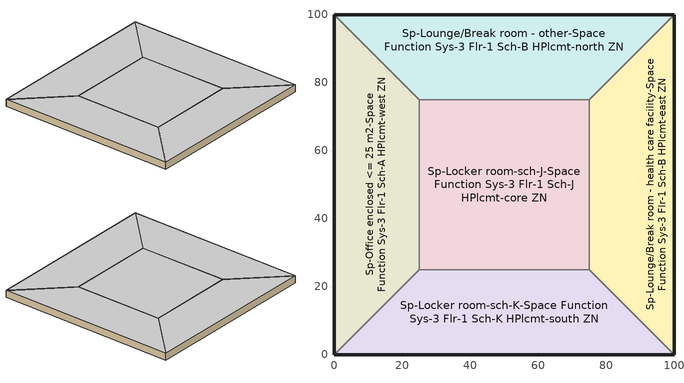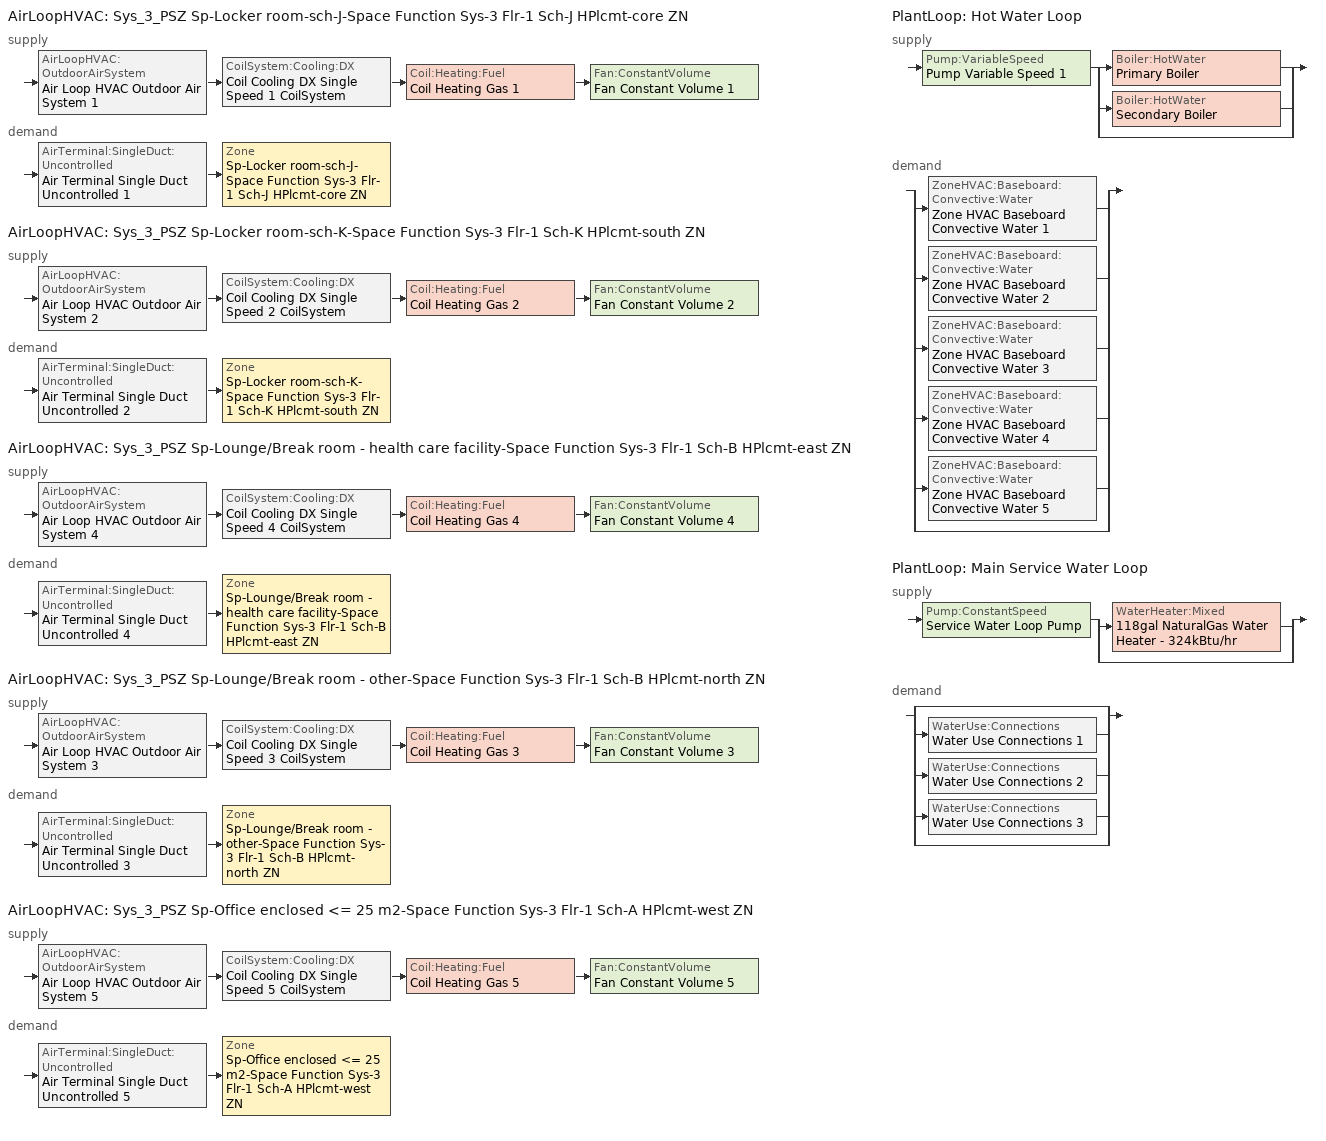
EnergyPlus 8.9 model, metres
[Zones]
Sp-Locker room-sch-J-Space Function Sys-3 Flr-1 Sch-J HPlcmt-core ZN
 floor ground (BTAP-Grnd-Floor-Mass:U-0.757): 25,25 25,75 75,75 75,25 z0
 wall to Sp-Office enclosed <= 25 m2-Space Function Sys-3 Flr-1 Sch-A HPlcmt-west ZN (BTAP-Int-Wall): 25,75 25,25 z0:3.8
 wall to Sp-Lounge/Break room - other-Space Function Sys-3 Flr-1 Sch-B HPlcmt-north ZN (BTAP-Int-Wall): 75,75 25,75 z0:3.8
 wall to Sp-Lounge/Break room - health care facility-Space Function Sys-3 Flr-1 Sch-B HPlcmt-east ZN (BTAP-Int-Wall): 75,25 75,75 z0:3.8
 wall to Sp-Locker room-sch-K-Space Function Sys-3 Flr-1 Sch-K HPlcmt-south ZN (BTAP-Int-Wall): 25,25 75,25 z0:3.8
 ceiling ground (BTAP-Grnd-Roof-Mass:U-0.284): 75,25 75,75 25,75 25,25 z3.8
Sp-Locker room-sch-K-Space Function Sys-3 Flr-1 Sch-K HPlcmt-south ZN
 floor ground (BTAP-Grnd-Floor-Mass:U-0.757): 100,0 0,0 25,25 75,25 z0
 wall ground (BTAP-Grnd-Wall-Mass:U-0.284): 0,0 100,0 z0:3.8
 wall to Sp-Office enclosed <= 25 m2-Space Function Sys-3 Flr-1 Sch-A HPlcmt-west ZN (BTAP-Int-Wall): 25,25 0,0 z0:3.8
 wall to Sp-Lounge/Break room - health care facility-Space Function Sys-3 Flr-1 Sch-B HPlcmt-east ZN (BTAP-Int-Wall): 100,0 75,25 z0:3.8
 ceiling ground (BTAP-Grnd-Roof-Mass:U-0.284): 75,25 25,25 0,0 100,0 z3.8
Sp-Lounge/Break room - health care facility-Space Function Sys-3 Flr-1 Sch-B HPlcmt-east ZN
 floor ground (BTAP-Grnd-Floor-Mass:U-0.757): 100,100 100,0 75,25 75,75 z0
 wall ground (BTAP-Grnd-Wall-Mass:U-0.284): 100,0 100,100 z0:3.8
 wall to Sp-Lounge/Break room - other-Space Function Sys-3 Flr-1 Sch-B HPlcmt-north ZN (BTAP-Int-Wall): 100,100 75,75 z0:3.8
 ceiling ground (BTAP-Grnd-Roof-Mass:U-0.284): 75,75 75,25 100,0 100,100 z3.8
Sp-Lounge/Break room - other-Space Function Sys-3 Flr-1 Sch-B HPlcmt-north ZN
 floor ground (BTAP-Grnd-Floor-Mass:U-0.757): 0,100 100,100 75,75 25,75 z0
 wall to Sp-Office enclosed <= 25 m2-Space Function Sys-3 Flr-1 Sch-A HPlcmt-west ZN (BTAP-Int-Wall): 0,100 25,75 z0:3.8
 wall ground (BTAP-Grnd-Wall-Mass:U-0.284): 100,100 0,100 z0:3.8
 ceiling ground (BTAP-Grnd-Roof-Mass:U-0.284): 25,75 75,75 100,100 0,100 z3.8
Sp-Office enclosed <= 25 m2-Space Function Sys-3 Flr-1 Sch-A HPlcmt-west ZN
 floor ground (BTAP-Grnd-Floor-Mass:U-0.757): 0,0 0,100 25,75 25,25 z0
 wall ground (BTAP-Grnd-Wall-Mass:U-0.284): 0,100 0,0 z0:3.8
 ceiling ground (BTAP-Grnd-Roof-Mass:U-0.284): 25,25 25,75 0,100 0,0 z3.8
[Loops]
AirLoopHVAC 'Sys_3_PSZ Sp-Locker room-sch-J-Space Function Sys-3 Flr-1 Sch-J HPlcmt-core ZN'
 supply: AirLoopHVAC:OutdoorAirSystem 'Air Loop HVAC Outdoor Air System 1' > CoilSystem:Cooling:DX 'Coil Cooling DX Single Speed 1 CoilSystem' > Coil:Heating:Fuel 'Coil Heating Gas 1' > Fan:ConstantVolume 'Fan Constant Volume 1'
 demand: AirTerminal:SingleDuct:Uncontrolled 'Air Terminal Single Duct Uncontrolled 1' > Zone 'Sp-Locker room-sch-J-Space Function Sys-3 Flr-1 Sch-J HPlcmt-core ZN'
AirLoopHVAC 'Sys_3_PSZ Sp-Locker room-sch-K-Space Function Sys-3 Flr-1 Sch-K HPlcmt-south ZN'
 supply: AirLoopHVAC:OutdoorAirSystem 'Air Loop HVAC Outdoor Air System 2' > CoilSystem:Cooling:DX 'Coil Cooling DX Single Speed 2 CoilSystem' > Coil:Heating:Fuel 'Coil Heating Gas 2' > Fan:ConstantVolume 'Fan Constant Volume 2'
 demand: AirTerminal:SingleDuct:Uncontrolled 'Air Terminal Single Duct Uncontrolled 2' > Zone 'Sp-Locker room-sch-K-Space Function Sys-3 Flr-1 Sch-K HPlcmt-south ZN'
AirLoopHVAC 'Sys_3_PSZ Sp-Lounge/Break room - health care facility-Space Function Sys-3 Flr-1 Sch-B HPlcmt-east ZN'
 supply: AirLoopHVAC:OutdoorAirSystem 'Air Loop HVAC Outdoor Air System 4' > CoilSystem:Cooling:DX 'Coil Cooling DX Single Speed 4 CoilSystem' > Coil:Heating:Fuel 'Coil Heating Gas 4' > Fan:ConstantVolume 'Fan Constant Volume 4'
 demand: AirTerminal:SingleDuct:Uncontrolled 'Air Terminal Single Duct Uncontrolled 4' > Zone 'Sp-Lounge/Break room - health care facility-Space Function Sys-3 Flr-1 Sch-B HPlcmt-east ZN'
AirLoopHVAC 'Sys_3_PSZ Sp-Lounge/Break room - other-Space Function Sys-3 Flr-1 Sch-B HPlcmt-north ZN'
 supply: AirLoopHVAC:OutdoorAirSystem 'Air Loop HVAC Outdoor Air System 3' > CoilSystem:Cooling:DX 'Coil Cooling DX Single Speed 3 CoilSystem' > Coil:Heating:Fuel 'Coil Heating Gas 3' > Fan:ConstantVolume 'Fan Constant Volume 3'
 demand: AirTerminal:SingleDuct:Uncontrolled 'Air Terminal Single Duct Uncontrolled 3' > Zone 'Sp-Lounge/Break room - other-Space Function Sys-3 Flr-1 Sch-B HPlcmt-north ZN'
AirLoopHVAC 'Sys_3_PSZ Sp-Office enclosed <= 25 m2-Space Function Sys-3 Flr-1 Sch-A HPlcmt-west ZN'
 supply: AirLoopHVAC:OutdoorAirSystem 'Air Loop HVAC Outdoor Air System 5' > CoilSystem:Cooling:DX 'Coil Cooling DX Single Speed 5 CoilSystem' > Coil:Heating:Fuel 'Coil Heating Gas 5' > Fan:ConstantVolume 'Fan Constant Volume 5'
 demand: AirTerminal:SingleDuct:Uncontrolled 'Air Terminal Single Duct Uncontrolled 5' > Zone 'Sp-Office enclosed <= 25 m2-Space Function Sys-3 Flr-1 Sch-A HPlcmt-west ZN'
PlantLoop 'Hot Water Loop'
 supply: Pump:VariableSpeed 'Pump Variable Speed 1' > split
  | Boiler:HotWater 'Primary Boiler'
  | Boiler:HotWater 'Secondary Boiler'
  | bypass
 demand: split
  | ZoneHVAC:Baseboard:Convective:Water 'Zone HVAC Baseboard Convective Water 1'
  | ZoneHVAC:Baseboard:Convective:Water 'Zone HVAC Baseboard Convective Water 2'
  | ZoneHVAC:Baseboard:Convective:Water 'Zone HVAC Baseboard Convective Water 3'
  | ZoneHVAC:Baseboard:Convective:Water 'Zone HVAC Baseboard Convective Water 4'
  | ZoneHVAC:Baseboard:Convective:Water 'Zone HVAC Baseboard Convective Water 5'
  | bypass
PlantLoop 'Main Service Water Loop'
 supply: Pump:ConstantSpeed 'Service Water Loop Pump' > split
  | WaterHeater:Mixed '118gal NaturalGas Water Heater - 324kBtu/hr'
  | bypass
 demand: split
  | bypass
  | WaterUse:Connections 'Water Use Connections 1'
  | WaterUse:Connections 'Water Use Connections 2'
  | WaterUse:Connections 'Water Use Connections 3'
  | bypass
[Building]
Building 1
[Site:Location]
Fort McMurray AP_AB_CAN: Latitude {deg}=56.653; Longitude {deg}=-111.223; Time Zone {hr}=-7; Elevation {m}=369.1
[Site:GroundTemperature:BuildingSurface]
19.527, 19.502, 19.536, 19.598, 20.002, 21.64, 22.225, 22.375, 21.449, 20.121, 19.802, 19.633
[Site:WaterMainsTemperature]
Calculation Method=Correlation; Annual Average Outdoor Air Temperature {C}=1.875; Maximum Difference In Monthly Average Outdoor Air Temperatures {deltaC}=34.4
[SizingPeriod:DesignDay] Day of Month=21; Dry-Bulb Temperature Range Modifier Type=DefaultMultipliers; Humidity Condition Type=Wetbulb; Barometric Pressure {Pa}=96969; Rain Indicator=No; Snow Indicator=No; Daylight Saving Time Indicator=No
Name | Month | Day Type | Maximum Dry-Bulb Temperature {C} | Daily Dry-Bulb Temperature Range {deltaC} | Wetbulb or DewPoint at Maximum Dry-Bulb {C} | Wind Speed {m/s} | Wind Direction {deg} | Solar Model Indicator | ASHRAE Clear Sky Optical Depth for Beam Irradiance (taub) | ASHRAE Clear Sky Optical Depth for Diffuse Irradiance (taud) | Sky Clearness
Fort McMurray AP Ann Clg .4% Condns DB=>MWB | 7 | SummerDesignDay | 28.9 | 12.4 | 17.8 | 3.7 | 250 | ASHRAETau | 0.377 | 2.403
Fort McMurray AP Ann Htg 99.6% Condns DB | 1 | WinterDesignDay | -36.2 | 0 | -36.2 | 1 | 90 | ASHRAEClearSky |  |  | 0
[Material] Thermal Absorptance=0.9; Solar Absorptance=0.7
Name | Roughness | Thickness {m} | Conductivity {W/m-K} | Density {kg/m3} | Specific Heat {J/kg-K} | Visible Absorptance
6 in. Normalweight Concrete Floor 1; 6 in. Normalweight Concrete Floor 2; 6 in. Normalweight Concrete Floor 3 | MediumRough | 0.1524 | 2.31 | 2322 | 832 | 0.7
G01 13mm gypsum board 1 | Smooth | 0.0127 | 0.16 | 800 | 1090 | 0.5
[Material:NoMass] Roughness=Smooth; Thermal Absorptance=0.9; Solar Absorptance=0.7; Visible Absorptance=0.8
Name | Thermal Resistance {m2-K/W}
Typical Carpet Pad 2 | 1.25503
Typical Carpet Pad 3; Typical Carpet Pad 4 | 3.45515
[Construction]
BTAP-Grnd-Floor-Mass:U-0.757: 6 in. Normalweight Concrete Floor 1, Typical Carpet Pad 2
BTAP-Grnd-Roof-Mass:U-0.284: 6 in. Normalweight Concrete Floor 3, Typical Carpet Pad 4
BTAP-Grnd-Wall-Mass:U-0.284: 6 in. Normalweight Concrete Floor 2, Typical Carpet Pad 3
BTAP-Int-Wall: G01 13mm gypsum board 1, G01 13mm gypsum board 1
[Zone]
Sp-Locker room-sch-J-Space Function Sys-3 Flr-1 Sch-J HPlcmt-core ZN; Sp-Locker room-sch-K-Space Function Sys-3 Flr-1 Sch-K HPlcmt-south ZN; Sp-Lounge/Break room - health care facility-Space Function Sys-3 Flr-1 Sch-B HPlcmt-east ZN; Sp-Lounge/Break room - other-Space Function Sys-3 Flr-1 Sch-B HPlcmt-north ZN; Sp-Office enclosed <= 25 m2-Space Function Sys-3 Flr-1 Sch-A HPlcmt-west ZN
[ZoneControl:Thermostat] Control Object Type 1=ThermostatSetpoint:DualSetpoint
Name | Zone or ZoneList | Control Type Schedule | Control Name 1
Sp-Locker room-sch-J-Space Function Sys-3 Flr-1 Sch-J HPlcmt-core ZN Thermostat | Sp-Locker room-sch-J-Space Function Sys-3 Flr-1 Sch-J HPlcmt-core ZN | Sp-Locker room-sch-J-Space Function Sys-3 Flr-1 Sch-J HPlcmt-core ZN Thermostat Schedule | Space Function Locker room-sch-J Thermostat 2
Sp-Locker room-sch-K-Space Function Sys-3 Flr-1 Sch-K HPlcmt-south ZN Thermostat | Sp-Locker room-sch-K-Space Function Sys-3 Flr-1 Sch-K HPlcmt-south ZN | Sp-Locker room-sch-K-Space Function Sys-3 Flr-1 Sch-K HPlcmt-south ZN Thermostat Schedule | Space Function Locker room-sch-K Thermostat 2
Sp-Lounge/Break room - health care facility-Space Function Sys-3 Flr-1 Sch-B HPlcmt-east ZN Thermostat | Sp-Lounge/Break room - health care facility-Space Function Sys-3 Flr-1 Sch-B HPlcmt-east ZN | Sp-Lounge/Break room - health care facility-Space Function Sys-3 Flr-1 Sch-B HPlcmt-east ZN Thermostat Schedule | Space Function Lounge/Break room - health care facility Thermostat 2
Sp-Lounge/Break room - other-Space Function Sys-3 Flr-1 Sch-B HPlcmt-north ZN Thermostat | Sp-Lounge/Break room - other-Space Function Sys-3 Flr-1 Sch-B HPlcmt-north ZN | Sp-Lounge/Break room - other-Space Function Sys-3 Flr-1 Sch-B HPlcmt-north ZN Thermostat Schedule | Space Function Lounge/Break room - other Thermostat 2
Sp-Office enclosed <= 25 m2-Space Function Sys-3 Flr-1 Sch-A HPlcmt-west ZN Thermostat | Sp-Office enclosed <= 25 m2-Space Function Sys-3 Flr-1 Sch-A HPlcmt-west ZN | Sp-Office enclosed <= 25 m2-Space Function Sys-3 Flr-1 Sch-A HPlcmt-west ZN Thermostat Schedule | Space Function Office enclosed <= 25 m2 Thermostat 2
[ThermostatSetpoint:DualSetpoint]
Name | Heating Setpoint Temperature Schedule | Cooling Setpoint Temperature Schedule
Space Function Locker room-sch-J Thermostat 2 | NECB-J-Thermostat Setpoint-Heating | NECB-J-Thermostat Setpoint-Cooling
Space Function Locker room-sch-K Thermostat 2 | NECB-K-Thermostat Setpoint-Heating | NECB-K-Thermostat Setpoint-Cooling
Space Function Lounge/Break room - health care facility Thermostat 2; Space Function Lounge/Break room - other Thermostat 2 | NECB-B-Thermostat Setpoint-Heating | NECB-B-Thermostat Setpoint-Cooling
Space Function Office enclosed <= 25 m2 Thermostat 2 | NECB-A-Thermostat Setpoint-Heating | NECB-A-Thermostat Setpoint-Cooling
[AirTerminal:SingleDuct:Uncontrolled] Availability Schedule=Always On Discrete; Maximum Air Flow Rate {m3/s}=AutoSize
Air Terminal Single Duct Uncontrolled 1; Air Terminal Single Duct Uncontrolled 2; Air Terminal Single Duct Uncontrolled 4; Air Terminal Single Duct Uncontrolled 3; Air Terminal Single Duct Uncontrolled 5
[ZoneHVAC:Baseboard:Convective:Water] Availability Schedule=Always On Discrete; Heating Design Capacity Method=HeatingDesignCapacity; Heating Design Capacity {W}=Autosize; Heating Design Capacity Per Floor Area {W/m2}=0; Fraction of Autosized Heating Design Capacity=0.8; U-Factor Times Area Value {W/K}=Autosize; Maximum Water Flow Rate {m3/s}=Autosize; Convergence Tolerance=0.001
Zone HVAC Baseboard Convective Water 1; Zone HVAC Baseboard Convective Water 2; Zone HVAC Baseboard Convective Water 4; Zone HVAC Baseboard Convective Water 3; Zone HVAC Baseboard Convective Water 5
[Zone equipment]
Sp-Locker room-sch-J-Space Function Sys-3 Flr-1 Sch-J HPlcmt-core ZN: Air Terminal Single Duct Uncontrolled 1, Zone HVAC Baseboard Convective Water 1
Sp-Locker room-sch-K-Space Function Sys-3 Flr-1 Sch-K HPlcmt-south ZN: Air Terminal Single Duct Uncontrolled 2, Zone HVAC Baseboard Convective Water 2
Sp-Lounge/Break room - health care facility-Space Function Sys-3 Flr-1 Sch-B HPlcmt-east ZN: Air Terminal Single Duct Uncontrolled 4, Zone HVAC Baseboard Convective Water 4
Sp-Lounge/Break room - other-Space Function Sys-3 Flr-1 Sch-B HPlcmt-north ZN: Air Terminal Single Duct Uncontrolled 3, Zone HVAC Baseboard Convective Water 3
Sp-Office enclosed <= 25 m2-Space Function Sys-3 Flr-1 Sch-A HPlcmt-west ZN: Air Terminal Single Duct Uncontrolled 5, Zone HVAC Baseboard Convective Water 5
[Sizing:Zone] Zone Cooling Design Supply Air Temperature Input Method=SupplyAirTemperature; Zone Cooling Design Supply Air Temperature {C}=13; Zone Cooling Design Supply Air Temperature Difference {deltaC}=11.11; Zone Heating Design Supply Air Temperature Input Method=SupplyAirTemperature; Zone Heating Design Supply Air Temperature {C}=43; Zone Heating Design Supply Air Temperature Difference {deltaC}=11.11; Zone Cooling Design Supply Air Humidity Ratio {kgWater/kgDryAir}=0.0085; Zone Heating Design Supply Air Humidity Ratio {kgWater/kgDryAir}=0.008; Zone Heating Sizing Factor=1.3; Zone Cooling Sizing Factor=1.1; Cooling Design Air Flow Method=DesignDay; Cooling Design Air Flow Rate {m3/s}=0; Cooling Minimum Air Flow per Zone Floor Area {m3/s-m2}=0.000762; Cooling Minimum Air Flow {m3/s}=0; Cooling Minimum Air Flow Fraction=0; Heating Design Air Flow Method=DesignDay; Heating Design Air Flow Rate {m3/s}=0; Heating Maximum Air Flow per Zone Floor Area {m3/s-m2}=0.002032; Heating Maximum Air Flow {m3/s}=0.141576; Heating Maximum Air Flow Fraction=0.3; Account for Dedicated Outdoor Air System=No
Name | Design Specification Outdoor Air Object | Design Specification Zone Air Distribution Object
Sp-Locker room-sch-J-Space Function Sys-3 Flr-1 Sch-J HPlcmt-core ZN | Space Function Locker room-sch-J Ventilation | Sp-Locker room-sch-J-Space Function Sys-3 Flr-1 Sch-J HPlcmt-core ZN Design Spec Zone Air Dist
Sp-Locker room-sch-K-Space Function Sys-3 Flr-1 Sch-K HPlcmt-south ZN | Space Function Locker room-sch-K Ventilation | Sp-Locker room-sch-K-Space Function Sys-3 Flr-1 Sch-K HPlcmt-south ZN Design Spec Zone Air Dist
Sp-Lounge/Break room - health care facility-Space Function Sys-3 Flr-1 Sch-B HPlcmt-east ZN | Space Function Lounge/Break room - health care facility Ventilation | Sp-Lounge/Break room - health care facility-Space Function Sys-3 Flr-1 Sch-B HPlcmt-east ZN Design Spec Zone Air Dist
Sp-Lounge/Break room - other-Space Function Sys-3 Flr-1 Sch-B HPlcmt-north ZN | Space Function Lounge/Break room - other Ventilation | Sp-Lounge/Break room - other-Space Function Sys-3 Flr-1 Sch-B HPlcmt-north ZN Design Spec Zone Air Dist
Sp-Office enclosed <= 25 m2-Space Function Sys-3 Flr-1 Sch-A HPlcmt-west ZN | Space Function Office enclosed <= 25 m2 Ventilation | Sp-Office enclosed <= 25 m2-Space Function Sys-3 Flr-1 Sch-A HPlcmt-west ZN Design Spec Zone Air Dist
[DesignSpecification:ZoneAirDistribution] Zone Air Distribution Effectiveness in Cooling Mode=1; Zone Air Distribution Effectiveness in Heating Mode=1
Sp-Locker room-sch-J-Space Function Sys-3 Flr-1 Sch-J HPlcmt-core ZN Design Spec Zone Air Dist; Sp-Locker room-sch-K-Space Function Sys-3 Flr-1 Sch-K HPlcmt-south ZN Design Spec Zone Air Dist; Sp-Lounge/Break room - health care facility-Space Function Sys-3 Flr-1 Sch-B HPlcmt-east ZN Design Spec Zone Air Dist; Sp-Lounge/Break room - other-Space Function Sys-3 Flr-1 Sch-B HPlcmt-north ZN Design Spec Zone Air Dist; Sp-Office enclosed <= 25 m2-Space Function Sys-3 Flr-1 Sch-A HPlcmt-west ZN Design Spec Zone Air Dist
[Controller:MechanicalVentilation] Availability Schedule=Always On Discrete; Demand Controlled Ventilation=No; System Outdoor Air Method=ZoneSum
Name | Zone Name 1 | Design Specification Outdoor Air Object Name 1 | Design Specification Zone Air Distribution Object Name 1
Controller Mechanical Ventilation 1 | Sp-Locker room-sch-J-Space Function Sys-3 Flr-1 Sch-J HPlcmt-core ZN | Space Function Locker room-sch-J Ventilation | Sp-Locker room-sch-J-Space Function Sys-3 Flr-1 Sch-J HPlcmt-core ZN Design Spec Zone Air Dist
Controller Mechanical Ventilation 2 | Sp-Locker room-sch-K-Space Function Sys-3 Flr-1 Sch-K HPlcmt-south ZN | Space Function Locker room-sch-K Ventilation | Sp-Locker room-sch-K-Space Function Sys-3 Flr-1 Sch-K HPlcmt-south ZN Design Spec Zone Air Dist
Controller Mechanical Ventilation 4 | Sp-Lounge/Break room - health care facility-Space Function Sys-3 Flr-1 Sch-B HPlcmt-east ZN | Space Function Lounge/Break room - health care facility Ventilation | Sp-Lounge/Break room - health care facility-Space Function Sys-3 Flr-1 Sch-B HPlcmt-east ZN Design Spec Zone Air Dist
Controller Mechanical Ventilation 3 | Sp-Lounge/Break room - other-Space Function Sys-3 Flr-1 Sch-B HPlcmt-north ZN | Space Function Lounge/Break room - other Ventilation | Sp-Lounge/Break room - other-Space Function Sys-3 Flr-1 Sch-B HPlcmt-north ZN Design Spec Zone Air Dist
Controller Mechanical Ventilation 5 | Sp-Office enclosed <= 25 m2-Space Function Sys-3 Flr-1 Sch-A HPlcmt-west ZN | Space Function Office enclosed <= 25 m2 Ventilation | Sp-Office enclosed <= 25 m2-Space Function Sys-3 Flr-1 Sch-A HPlcmt-west ZN Design Spec Zone Air Dist
[DesignSpecification:OutdoorAir] Outdoor Air Method=Sum; Outdoor Air Flow per Person {m3/s-person}=0; Outdoor Air Flow per Zone {m3/s}=0; Outdoor Air Flow Air Changes per Hour {1/hr}=0
Name | Outdoor Air Flow per Zone Floor Area {m3/s-m2}
Space Function Locker room-sch-J Ventilation; Space Function Locker room-sch-K Ventilation; Space Function Lounge/Break room - health care facility Ventilation | 0.00127
Space Function Lounge/Break room - other Ventilation | 0.0009398
Space Function Office enclosed <= 25 m2 Ventilation | 0.00042164
[AirLoopHVAC] Design Supply Air Flow Rate {m3/s}=AutoSize
Sys_3_PSZ Sp-Locker room-sch-J-Space Function Sys-3 Flr-1 Sch-J HPlcmt-core ZN; Sys_3_PSZ Sp-Locker room-sch-K-Space Function Sys-3 Flr-1 Sch-K HPlcmt-south ZN; Sys_3_PSZ Sp-Lounge/Break room - health care facility-Space Function Sys-3 Flr-1 Sch-B HPlcmt-east ZN; Sys_3_PSZ Sp-Lounge/Break room - other-Space Function Sys-3 Flr-1 Sch-B HPlcmt-north ZN; Sys_3_PSZ Sp-Office enclosed <= 25 m2-Space Function Sys-3 Flr-1 Sch-A HPlcmt-west ZN
[Sizing:System] Type of Load to Size On=Sensible; Design Outdoor Air Flow Rate {m3/s}=Autosize; Central Heating Maximum System Air Flow Ratio=1; Preheat Design Temperature {C}=7; Preheat Design Humidity Ratio {kgWater/kgDryAir}=0.008; Precool Design Temperature {C}=13; Precool Design Humidity Ratio {kgWater/kgDryAir}=0.008; Central Cooling Design Supply Air Temperature {C}=13; Central Heating Design Supply Air Temperature {C}=43; Type of Zone Sum to Use=NonCoincident; 100% Outdoor Air in Cooling=No; 100% Outdoor Air in Heating=No; Central Cooling Design Supply Air Humidity Ratio {kgWater/kgDryAir}=0.0085; Central Heating Design Supply Air Humidity Ratio {kgWater/kgDryAir}=0.008; Cooling Supply Air Flow Rate Method=DesignDay; Cooling Supply Air Flow Rate {m3/s}=0; Cooling Supply Air Flow Rate Per Floor Area {m3/s-m2}=0.00996765; Cooling Fraction of Autosized Cooling Supply Air Flow Rate=1; Cooling Supply Air Flow Rate Per Unit Cooling Capacity {m3/s-W}=3.94755e-05; Heating Supply Air Flow Rate Method=DesignDay; Heating Supply Air Flow Rate {m3/s}=0; Heating Supply Air Flow Rate Per Floor Area {m3/s-m2}=0.00996765; Heating Fraction of Autosized Heating Supply Air Flow Rate=1; Heating Fraction of Autosized Cooling Supply Air Flow Rate=1; Heating Supply Air Flow Rate Per Unit Heating Capacity {m3/s-W}=3.15882e-05; System Outdoor Air Method=ZoneSum; Zone Maximum Outdoor Air Fraction=1; Cooling Design Capacity Method=CoolingDesignCapacity; Cooling Design Capacity {W}=Autosize; Cooling Design Capacity Per Floor Area {W/m2}=234.7; Fraction of Autosized Cooling Design Capacity=1; Heating Design Capacity Method=HeatingDesignCapacity; Heating Design Capacity {W}=Autosize; Heating Design Capacity Per Floor Area {W/m2}=157; Fraction of Autosized Heating Design Capacity=1; Central Cooling Capacity Control Method=OnOff
Sys_3_PSZ Sp-Locker room-sch-J-Space Function Sys-3 Flr-1 Sch-J HPlcmt-core ZN; Sys_3_PSZ Sp-Locker room-sch-K-Space Function Sys-3 Flr-1 Sch-K HPlcmt-south ZN; Sys_3_PSZ Sp-Lounge/Break room - health care facility-Space Function Sys-3 Flr-1 Sch-B HPlcmt-east ZN; Sys_3_PSZ Sp-Lounge/Break room - other-Space Function Sys-3 Flr-1 Sch-B HPlcmt-north ZN; Sys_3_PSZ Sp-Office enclosed <= 25 m2-Space Function Sys-3 Flr-1 Sch-A HPlcmt-west ZN
[AvailabilityManager:Scheduled] Schedule=Always On Discrete
Sys_3_PSZ Sp-Locker room-sch-J-Space Function Sys-3 Flr-1 Sch-J HPlcmt-core ZN Availability Manager; Air Loop HVAC Outdoor Air System 1 Availability Manager; Sys_3_PSZ Sp-Locker room-sch-K-Space Function Sys-3 Flr-1 Sch-K HPlcmt-south ZN Availability Manager; Air Loop HVAC Outdoor Air System 2 Availability Manager; Sys_3_PSZ Sp-Lounge/Break room - health care facility-Space Function Sys-3 Flr-1 Sch-B HPlcmt-east ZN Availability Manager; Air Loop HVAC Outdoor Air System 4 Availability Manager; Sys_3_PSZ Sp-Lounge/Break room - other-Space Function Sys-3 Flr-1 Sch-B HPlcmt-north ZN Availability Manager; Air Loop HVAC Outdoor Air System 3 Availability Manager; Sys_3_PSZ Sp-Office enclosed <= 25 m2-Space Function Sys-3 Flr-1 Sch-A HPlcmt-west ZN Availability Manager; Air Loop HVAC Outdoor Air System 5 Availability Manager
[Controller:OutdoorAir] Minimum Outdoor Air Flow Rate {m3/s}=Autosize; Maximum Outdoor Air Flow Rate {m3/s}=Autosize; Economizer Control Type=NoEconomizer; Economizer Control Action Type=ModulateFlow; Economizer Maximum Limit Dry-Bulb Temperature {C}=28; Economizer Maximum Limit Enthalpy {J/kg}=64000; Economizer Minimum Limit Dry-Bulb Temperature {C}=-100; Lockout Type=NoLockout; Minimum Limit Type=FixedMinimum; High Humidity Control=No; Control High Indoor Humidity Based on Outdoor Humidity Ratio=Yes; Heat Recovery Bypass Control Type=BypassWhenWithinEconomizerLimits
Name | Mechanical Ventilation Controller
Controller Outdoor Air 1 | Controller Mechanical Ventilation 1
Controller Outdoor Air 2 | Controller Mechanical Ventilation 2
Controller Outdoor Air 4 | Controller Mechanical Ventilation 4
Controller Outdoor Air 3 | Controller Mechanical Ventilation 3
Controller Outdoor Air 5 | Controller Mechanical Ventilation 5
[SetpointManager:MixedAir] Control Variable=Temperature
Node 28 OS Default SPM; Node 27 OS Default SPM; Node 26 OS Default SPM; Node 40 OS Default SPM; Node 39 OS Default SPM; Node 38 OS Default SPM; Node 66 OS Default SPM; Node 65 OS Default SPM; Node 64 OS Default SPM; Node 53 OS Default SPM; Node 52 OS Default SPM; Node 51 OS Default SPM; Node 79 OS Default SPM; Node 78 OS Default SPM; Node 77 OS Default SPM
[CoilSystem:Cooling:DX] Availability Schedule=Always On Discrete
Name | Cooling Coil
Coil Cooling DX Single Speed 1 CoilSystem | Coil Cooling DX Single Speed 1
Coil Cooling DX Single Speed 2 CoilSystem | Coil Cooling DX Single Speed 2
Coil Cooling DX Single Speed 4 CoilSystem | Coil Cooling DX Single Speed 4
Coil Cooling DX Single Speed 3 CoilSystem | Coil Cooling DX Single Speed 3
Coil Cooling DX Single Speed 5 CoilSystem | Coil Cooling DX Single Speed 5
[Coil:Cooling:DX:SingleSpeed] Availability Schedule=Always On Discrete; Gross Rated Total Cooling Capacity {W}=Autosize; Gross Rated Sensible Heat Ratio=Autosize; Gross Rated Cooling COP {W/W}=3; Rated Air Flow Rate {m3/s}=Autosize; Rated Evaporator Fan Power Per Volume Flow Rate {W/(m3/s)}=773.3; Condenser Type=AirCooled; Evaporative Condenser Effectiveness=0; Evaporative Condenser Air Flow Rate {m3/s}=Autosize; Evaporative Condenser Pump Rated Power Consumption {W}=Autosize; Crankcase Heater Capacity {W}=0; Maximum Outdoor Dry-Bulb Temperature for Crankcase Heater Operation {C}=0; Basin Heater Capacity {W/K}=0; Basin Heater Setpoint Temperature {C}=10
Name | Total Cooling Capacity Function of Temperature Curve | Total Cooling Capacity Function of Flow Fraction Curve | Energy Input Ratio Function of Temperature Curve | Energy Input Ratio Function of Flow Fraction Curve | Part Load Fraction Correlation Curve
Coil Cooling DX Single Speed 1 | Curve Biquadratic 1 | Curve Quadratic 1 | Curve Biquadratic 2 | Curve Quadratic 2 | Curve Quadratic 3
Coil Cooling DX Single Speed 2 | Curve Biquadratic 3 | Curve Quadratic 4 | Curve Biquadratic 4 | Curve Quadratic 5 | Curve Quadratic 6
Coil Cooling DX Single Speed 4 | Curve Biquadratic 7 | Curve Quadratic 10 | Curve Biquadratic 8 | Curve Quadratic 11 | Curve Quadratic 12
Coil Cooling DX Single Speed 3 | Curve Biquadratic 5 | Curve Quadratic 7 | Curve Biquadratic 6 | Curve Quadratic 8 | Curve Quadratic 9
Coil Cooling DX Single Speed 5 | Curve Biquadratic 9 | Curve Quadratic 13 | Curve Biquadratic 10 | Curve Quadratic 14 | Curve Quadratic 15
[Coil:Heating:Fuel] Availability Schedule=Always On Discrete; Fuel Type=NaturalGas; Burner Efficiency=0.8; Nominal Capacity {W}=AutoSize; Parasitic Electric Load {W}=0; Parasitic Fuel Load {W}=0
Coil Heating Gas 1; Coil Heating Gas 2; Coil Heating Gas 4; Coil Heating Gas 3; Coil Heating Gas 5
[Fan:ConstantVolume] Availability Schedule=Always On Discrete; Fan Total Efficiency=0.7; Pressure Rise {Pa}=250; Maximum Flow Rate {m3/s}=AutoSize; Motor Efficiency=0.9; Motor In Airstream Fraction=1
Fan Constant Volume 1; Fan Constant Volume 2; Fan Constant Volume 4; Fan Constant Volume 3; Fan Constant Volume 5
[SetpointManager:SingleZone:Reheat] Control Variable=Temperature; Minimum Supply Air Temperature {C}=13; Maximum Supply Air Temperature {C}=43
Name | Control Zone
Setpoint Manager Single Zone Reheat 1 | Sp-Locker room-sch-J-Space Function Sys-3 Flr-1 Sch-J HPlcmt-core ZN
Setpoint Manager Single Zone Reheat 2 | Sp-Locker room-sch-K-Space Function Sys-3 Flr-1 Sch-K HPlcmt-south ZN
Setpoint Manager Single Zone Reheat 4 | Sp-Lounge/Break room - health care facility-Space Function Sys-3 Flr-1 Sch-B HPlcmt-east ZN
Setpoint Manager Single Zone Reheat 3 | Sp-Lounge/Break room - other-Space Function Sys-3 Flr-1 Sch-B HPlcmt-north ZN
Setpoint Manager Single Zone Reheat 5 | Sp-Office enclosed <= 25 m2-Space Function Sys-3 Flr-1 Sch-A HPlcmt-west ZN
[PlantLoop] Fluid Type=Water; Maximum Loop Flow Rate {m3/s}=Autosize; Minimum Loop Flow Rate {m3/s}=0; Plant Loop Volume {m3}=Autocalculate; Load Distribution Scheme=Optimal; Plant Loop Demand Calculation Scheme=SingleSetpoint
Name | Plant Equipment Operation Scheme | Maximum Loop Temperature {C} | Minimum Loop Temperature {C}
Hot Water Loop | Hot Water Loop Operation Schemes | 100 | 0
Main Service Water Loop | Main Service Water Loop Operation Schemes | 60 | 10
[Sizing:Plant] Loop Type=Heating; Sizing Option=NonCoincident; Zone Timesteps in Averaging Window=1; Coincident Sizing Factor Mode=None
Name | Design Loop Exit Temperature {C} | Loop Design Temperature Difference {deltaC}
Hot Water Loop | 82 | 16
Main Service Water Loop | 60 | 5
[Pump:VariableSpeed]
Pump Variable Speed 1: Design Maximum Flow Rate {m3/s}=Autosize; Design Pump Head {Pa}=179352; Design Power Consumption {W}=Autosize; Motor Efficiency=0.9; Fraction of Motor Inefficiencies to Fluid Stream=0; Coefficient 1 of the Part Load Performance Curve=0; Coefficient 2 of the Part Load Performance Curve=1; Coefficient 3 of the Part Load Performance Curve=0; Coefficient 4 of the Part Load Performance Curve=0; Design Minimum Flow Rate {m3/s}=0; Pump Control Type=Intermittent; Skin Loss Radiative Fraction=0.5; Design Power Sizing Method=PowerPerFlowPerPressure; Design Electric Power per Unit Flow Rate {W/(m3/s)}=348701.1; Design Shaft Power per Unit Flow Rate per Unit Head=1.28205; Design Minimum Flow Rate Fraction=0
[Boiler:HotWater] Fuel Type=NaturalGas; Nominal Capacity {W}=Autosize; Nominal Thermal Efficiency=0.8; Design Water Outlet Temperature {C}=82; Design Water Flow Rate {m3/s}=Autosize; Minimum Part Load Ratio=0; Maximum Part Load Ratio=1; Optimum Part Load Ratio=1; Water Outlet Upper Temperature Limit {C}=99; Boiler Flow Mode=ConstantFlow; Parasitic Electric Load {W}=0; Sizing Factor=1
Primary Boiler; Secondary Boiler
[SetpointManager:OutdoorAirReset]
Setpoint Manager Outdoor Air Reset 1: Control Variable=Temperature; Setpoint at Outdoor Low Temperature {C}=82; Outdoor Low Temperature {C}=-16; Setpoint at Outdoor High Temperature {C}=60; Outdoor High Temperature {C}=0
[PlantEquipmentOperationSchemes] Control Scheme Object Type 1=PlantEquipmentOperation:HeatingLoad; Control Scheme Schedule Name 1=Always On Discrete
Name | Control Scheme Name 1
Hot Water Loop Operation Schemes | Hot Water Loop Heating Operation Scheme
Main Service Water Loop Operation Schemes | Main Service Water Loop Heating Operation Scheme
[PlantEquipmentOperation:HeatingLoad] Load Range Lower Limit 1 {W}=0; Load Range Upper Limit 1 {W}=1000000000
Name | Range Equipment List Name 1
Hot Water Loop Heating Operation Scheme | Hot Water Loop Heating Equipment List
Main Service Water Loop Heating Operation Scheme | Main Service Water Loop Heating Equipment List
[PlantEquipmentList]
Hot Water Loop Heating Equipment List: Boiler:HotWater, Primary Boiler, Boiler:HotWater, Secondary Boiler
Main Service Water Loop Heating Equipment List: WaterHeater:Mixed, 118gal NaturalGas Water Heater - 324kBtu/hr
[Pump:ConstantSpeed]
Service Water Loop Pump: Design Flow Rate {m3/s}=Autosize; Design Pump Head {Pa}=16775.9; Design Power Consumption {W}=Autosize; Motor Efficiency=0.9; Fraction of Motor Inefficiencies to Fluid Stream=0; Pump Control Type=Intermittent; Design Power Sizing Method=PowerPerFlowPerPressure; Design Electric Power per Unit Flow Rate {W/(m3/s)}=348701.1; Design Shaft Power per Unit Flow Rate per Unit Head=1.28205
[WaterHeater:Mixed]
118gal NaturalGas Water Heater - 324kBtu/hr: Tank Volume {m3}=0.446343; Setpoint Temperature Schedule=Service Water Loop Temp - 140F; Deadband Temperature Difference {deltaC}=2; Maximum Temperature Limit {C}=82.2222; Heater Control Type=Cycle; Heater Maximum Capacity {W}=95013.2; Heater Ignition Minimum Flow Rate {m3/s}=0; Heater Ignition Delay {s}=0; Heater Fuel Type=NaturalGas; Heater Thermal Efficiency=0.8; Off Cycle Parasitic Fuel Consumption Rate {W}=20; Off Cycle Parasitic Fuel Type=NaturalGas; Off Cycle Parasitic Heat Fraction to Tank=0.8; On Cycle Parasitic Fuel Consumption Rate {W}=0; On Cycle Parasitic Fuel Type=NaturalGas; On Cycle Parasitic Heat Fraction to Tank=0; Ambient Temperature Indicator=Schedule; Ambient Temperature Schedule=Water Heater Ambient Temp Schedule - 70F; Off Cycle Loss Coefficient to Ambient Temperature {W/K}=6; Off Cycle Loss Fraction to Zone=1; On Cycle Loss Coefficient to Ambient Temperature {W/K}=6; On Cycle Loss Fraction to Zone=1; Use Side Effectiveness=1; Source Side Effectiveness=1; Use Side Design Flow Rate {m3/s}=Autosize; Source Side Design Flow Rate {m3/s}=Autosize; Indirect Water Heating Recovery Time {hr}=1.5; Source Side Flow Control Mode=IndirectHeatPrimarySetpoint
[SetpointManager:Scheduled]
Service hot water setpoint manager: Control Variable=Temperature; Schedule=Service Water Loop Temp - 140F
[WaterUse:Connections]
Name | Water Use Equipment Name 1
Water Use Connections 1 | Lounge/break room - health care facility-space function Service Water Use 0.95gal/min
Water Use Connections 2 | Lounge/break room - other-space function Service Water Use 0.95gal/min
Water Use Connections 3 | Office enclosed <= 25 m2-space function Service Water Use 0.71gal/min
[WaterUse:Equipment]
Name | Peak Flow Rate {m3/s} | Flow Rate Fraction Schedule | Target Temperature Schedule | Zone | Sensible Fraction Schedule | Latent Fraction Schedule
Lounge/break room - health care facility-space function Service Water Use 0.95gal/min | 5.97514e-05 | NECB-B-Service Water Heating | Schedule Ruleset 5 | Sp-Lounge/Break room - health care facility-Space Function Sys-3 Flr-1 Sch-B HPlcmt-east ZN | Schedule Ruleset 3 | Schedule Ruleset 4
Lounge/break room - other-space function Service Water Use 0.95gal/min | 5.97514e-05 | NECB-B-Service Water Heating | Schedule Ruleset 8 | Sp-Lounge/Break room - other-Space Function Sys-3 Flr-1 Sch-B HPlcmt-north ZN | Schedule Ruleset 6 | Schedule Ruleset 7
Office enclosed <= 25 m2-space function Service Water Use 0.71gal/min | 4.48135e-05 | NECB-A-Service Water Heating | Schedule Ruleset 11 | Sp-Office enclosed <= 25 m2-Space Function Sys-3 Flr-1 Sch-A HPlcmt-west ZN | Schedule Ruleset 9 | Schedule Ruleset 10
[Schedule:Compact]
Sp-Locker room-sch-J-Space Function Sys-3 Flr-1 Sch-J HPlcmt-core ZN Thermostat Schedule; Sp-Locker room-sch-K-Space Function Sys-3 Flr-1 Sch-K HPlcmt-south ZN Thermostat Schedule; Sp-Lounge/Break room - health care facility-Space Function Sys-3 Flr-1 Sch-B HPlcmt-east ZN Thermostat Schedule; Sp-Lounge/Break room - other-Space Function Sys-3 Flr-1 Sch-B HPlcmt-north ZN Thermostat Schedule; Sp-Office enclosed <= 25 m2-Space Function Sys-3 Flr-1 Sch-A HPlcmt-west ZN Thermostat Schedule: Through: 12/31, For: AllDays, Until: 24:00, 4
[Schedule:Day:Interval]
NECB-J-Thermostat Setpoint-Heating Sun|Hol Day; NECB-J-Thermostat Setpoint-Heating Default|Wkdy Day; NECB-J-Thermostat Setpoint-Heating Sat Day; NECB-J-Thermostat Setpoint-Heating Default: No, 24:00, 22
NECB-J-Thermostat Setpoint-Cooling Sun|Hol Day; NECB-J-Thermostat Setpoint-Cooling Default|Wkdy Day; NECB-J-Thermostat Setpoint-Cooling Sat Day; NECB-J-Thermostat Setpoint-Cooling Default: No, 24:00, 24
NECB-K-Thermostat Setpoint-Heating Sun|Hol Day; NECB-K-Thermostat Setpoint-Heating Default|Wkdy Day; NECB-K-Thermostat Setpoint-Heating Sat Day; NECB-K-Thermostat Setpoint-Heating Default: No, 24:00, 5
NECB-K-Thermostat Setpoint-Cooling Sun|Hol Day; NECB-K-Thermostat Setpoint-Cooling Default|Wkdy Day; NECB-K-Thermostat Setpoint-Cooling Sat Day; NECB-K-Thermostat Setpoint-Cooling Default; NECB-A-Thermostat Setpoint-Cooling Sun|Hol Day; NECB-A-Thermostat Setpoint-Cooling Sat Day: No, 24:00, 35
NECB-B-Thermostat Setpoint-Heating Sun|Hol Day: No, 01:00, 18, 02:00, 22, 09:00, 18, 10:00, 20, 23:00, 22, 24:00, 18
NECB-B-Thermostat Setpoint-Heating Default|Wkdy Day; NECB-B-Thermostat Setpoint-Heating Sat Day; NECB-B-Thermostat Setpoint-Heating Default: No, 02:00, 22, 08:00, 18, 09:00, 20, 24:00, 22
NECB-B-Thermostat Setpoint-Cooling Sun|Hol Day: No, 09:00, 35, 23:00, 24, 24:00, 35
NECB-B-Thermostat Setpoint-Cooling Default|Wkdy Day; NECB-B-Thermostat Setpoint-Cooling Sat Day; NECB-B-Thermostat Setpoint-Cooling Default: No, 01:00, 24, 08:00, 35, 24:00, 24
NECB-A-Thermostat Setpoint-Heating Sun|Hol Day; NECB-A-Thermostat Setpoint-Heating Sat Day: No, 24:00, 18
NECB-A-Thermostat Setpoint-Heating Default|Wkdy Day; NECB-A-Thermostat Setpoint-Heating Default: No, 06:00, 18, 07:00, 20, 21:00, 22, 24:00, 18
NECB-A-Thermostat Setpoint-Cooling Default|Wkdy Day; NECB-A-Thermostat Setpoint-Cooling Default: No, 06:00, 35, 21:00, 24, 24:00, 35
NECB-A-Service Water Heating Default; NECB-A-Service Water Heating Default|Wkdy Day: No, 07:00, 0.05, 08:00, 0.1, 10:00, 0.5, 16:00, 0.9, 17:00, 0.7, 18:00, 0.5, 19:00, 0.3, 22:00, 0.2, 24:00, 0.05
NECB-A-Service Water Heating Sat Day; NECB-A-Service Water Heating Sun|Hol Day; Schedule Day 12; Schedule Day 6; Schedule Day 9: No, 24:00, 0.05
NECB-B-Service Water Heating Default; NECB-B-Service Water Heating Default|Wkdy Day: No, 01:00, 0.6, 02:00, 0.5, 09:00, 0.05, 11:00, 0.7, 12:00, 0.4, 13:00, 0.5, 15:00, 0.6, 16:00, 0.4, 18:00, 0.3, 19:00, 0.4, 20:00, 0.5, 22:00, 0.8, 24:00, 0.9
NECB-B-Service Water Heating Sat Day: No, 01:00, 0.7, 02:00, 0.6, 09:00, 0.05, 11:00, 0.7, 12:00, 0.4, 13:00, 0.5, 15:00, 0.6, 16:00, 0.4, 18:00, 0.3, 19:00, 0.4, 20:00, 0.5, 22:00, 0.8, 24:00, 0.9
NECB-B-Service Water Heating Sun|Hol Day: No, 01:00, 0.5, 02:00, 0.6, 09:00, 0.05, 11:00, 0.7, 12:00, 0.4, 13:00, 0.5, 15:00, 0.6, 16:00, 0.4, 18:00, 0.3, 19:00, 0.4, 20:00, 0.5, 22:00, 0.8, 24:00, 0.5
Schedule Day 10; Schedule Day 13; Schedule Day 7; Service Water Loop Temp - 140F Default: No, 24:00, 60
Schedule Day 11; Schedule Day 5; Schedule Day 8: No, 24:00, 0.2
Water Heater Ambient Temp Schedule - 70F Default: No, 24:00, 21.1111
[Schedule:Week:Daily]
NECB-J-Thermostat Setpoint-Heating Week Rule - Jan1-Dec31: NECB-J-Thermostat Setpoint-Heating Sun|Hol Day, NECB-J-Thermostat Setpoint-Heating Default|Wkdy Day, NECB-J-Thermostat Setpoint-Heating Default|Wkdy Day, NECB-J-Thermostat Setpoint-Heating Default|Wkdy Day, NECB-J-Thermostat Setpoint-Heating Default|Wkdy Day, NECB-J-Thermostat Setpoint-Heating Default|Wkdy Day, NECB-J-Thermostat Setpoint-Heating Sat Day, NECB-J-Thermostat Setpoint-Heating Default, NECB-J-Thermostat Setpoint-Heating Default, NECB-J-Thermostat Setpoint-Heating Default, NECB-J-Thermostat Setpoint-Heating Default, NECB-J-Thermostat Setpoint-Heating Default
NECB-J-Thermostat Setpoint-Cooling Week Rule - Jan1-Dec31: NECB-J-Thermostat Setpoint-Cooling Sun|Hol Day, NECB-J-Thermostat Setpoint-Cooling Default|Wkdy Day, NECB-J-Thermostat Setpoint-Cooling Default|Wkdy Day, NECB-J-Thermostat Setpoint-Cooling Default|Wkdy Day, NECB-J-Thermostat Setpoint-Cooling Default|Wkdy Day, NECB-J-Thermostat Setpoint-Cooling Default|Wkdy Day, NECB-J-Thermostat Setpoint-Cooling Sat Day, NECB-J-Thermostat Setpoint-Cooling Default, NECB-J-Thermostat Setpoint-Cooling Default, NECB-J-Thermostat Setpoint-Cooling Default, NECB-J-Thermostat Setpoint-Cooling Default, NECB-J-Thermostat Setpoint-Cooling Default
NECB-K-Thermostat Setpoint-Heating Week Rule - Jan1-Dec31: NECB-K-Thermostat Setpoint-Heating Sun|Hol Day, NECB-K-Thermostat Setpoint-Heating Default|Wkdy Day, NECB-K-Thermostat Setpoint-Heating Default|Wkdy Day, NECB-K-Thermostat Setpoint-Heating Default|Wkdy Day, NECB-K-Thermostat Setpoint-Heating Default|Wkdy Day, NECB-K-Thermostat Setpoint-Heating Default|Wkdy Day, NECB-K-Thermostat Setpoint-Heating Sat Day, NECB-K-Thermostat Setpoint-Heating Default, NECB-K-Thermostat Setpoint-Heating Default, NECB-K-Thermostat Setpoint-Heating Default, NECB-K-Thermostat Setpoint-Heating Default, NECB-K-Thermostat Setpoint-Heating Default
NECB-K-Thermostat Setpoint-Cooling Week Rule - Jan1-Dec31: NECB-K-Thermostat Setpoint-Cooling Sun|Hol Day, NECB-K-Thermostat Setpoint-Cooling Default|Wkdy Day, NECB-K-Thermostat Setpoint-Cooling Default|Wkdy Day, NECB-K-Thermostat Setpoint-Cooling Default|Wkdy Day, NECB-K-Thermostat Setpoint-Cooling Default|Wkdy Day, NECB-K-Thermostat Setpoint-Cooling Default|Wkdy Day, NECB-K-Thermostat Setpoint-Cooling Sat Day, NECB-K-Thermostat Setpoint-Cooling Default, NECB-K-Thermostat Setpoint-Cooling Default, NECB-K-Thermostat Setpoint-Cooling Default, NECB-K-Thermostat Setpoint-Cooling Default, NECB-K-Thermostat Setpoint-Cooling Default
NECB-B-Thermostat Setpoint-Heating Week Rule - Jan1-Dec31: NECB-B-Thermostat Setpoint-Heating Sun|Hol Day, NECB-B-Thermostat Setpoint-Heating Default|Wkdy Day, NECB-B-Thermostat Setpoint-Heating Default|Wkdy Day, NECB-B-Thermostat Setpoint-Heating Default|Wkdy Day, NECB-B-Thermostat Setpoint-Heating Default|Wkdy Day, NECB-B-Thermostat Setpoint-Heating Default|Wkdy Day, NECB-B-Thermostat Setpoint-Heating Sat Day, NECB-B-Thermostat Setpoint-Heating Default, NECB-B-Thermostat Setpoint-Heating Default, NECB-B-Thermostat Setpoint-Heating Default, NECB-B-Thermostat Setpoint-Heating Default, NECB-B-Thermostat Setpoint-Heating Default
NECB-B-Thermostat Setpoint-Cooling Week Rule - Jan1-Dec31: NECB-B-Thermostat Setpoint-Cooling Sun|Hol Day, NECB-B-Thermostat Setpoint-Cooling Default|Wkdy Day, NECB-B-Thermostat Setpoint-Cooling Default|Wkdy Day, NECB-B-Thermostat Setpoint-Cooling Default|Wkdy Day, NECB-B-Thermostat Setpoint-Cooling Default|Wkdy Day, NECB-B-Thermostat Setpoint-Cooling Default|Wkdy Day, NECB-B-Thermostat Setpoint-Cooling Sat Day, NECB-B-Thermostat Setpoint-Cooling Default, NECB-B-Thermostat Setpoint-Cooling Default, NECB-B-Thermostat Setpoint-Cooling Default, NECB-B-Thermostat Setpoint-Cooling Default, NECB-B-Thermostat Setpoint-Cooling Default
NECB-A-Thermostat Setpoint-Heating Week Rule - Jan1-Dec31: NECB-A-Thermostat Setpoint-Heating Sun|Hol Day, NECB-A-Thermostat Setpoint-Heating Default|Wkdy Day, NECB-A-Thermostat Setpoint-Heating Default|Wkdy Day, NECB-A-Thermostat Setpoint-Heating Default|Wkdy Day, NECB-A-Thermostat Setpoint-Heating Default|Wkdy Day, NECB-A-Thermostat Setpoint-Heating Default|Wkdy Day, NECB-A-Thermostat Setpoint-Heating Sat Day, NECB-A-Thermostat Setpoint-Heating Default, NECB-A-Thermostat Setpoint-Heating Default, NECB-A-Thermostat Setpoint-Heating Default, NECB-A-Thermostat Setpoint-Heating Default, NECB-A-Thermostat Setpoint-Heating Default
NECB-A-Thermostat Setpoint-Cooling Week Rule - Jan1-Dec31: NECB-A-Thermostat Setpoint-Cooling Sun|Hol Day, NECB-A-Thermostat Setpoint-Cooling Default|Wkdy Day, NECB-A-Thermostat Setpoint-Cooling Default|Wkdy Day, NECB-A-Thermostat Setpoint-Cooling Default|Wkdy Day, NECB-A-Thermostat Setpoint-Cooling Default|Wkdy Day, NECB-A-Thermostat Setpoint-Cooling Default|Wkdy Day, NECB-A-Thermostat Setpoint-Cooling Sat Day, NECB-A-Thermostat Setpoint-Cooling Default, NECB-A-Thermostat Setpoint-Cooling Default, NECB-A-Thermostat Setpoint-Cooling Default, NECB-A-Thermostat Setpoint-Cooling Default, NECB-A-Thermostat Setpoint-Cooling Default
NECB-A-Service Water Heating Week Rule - Jan1-Dec31: NECB-A-Service Water Heating Sun|Hol Day, NECB-A-Service Water Heating Default|Wkdy Day, NECB-A-Service Water Heating Default|Wkdy Day, NECB-A-Service Water Heating Default|Wkdy Day, NECB-A-Service Water Heating Default|Wkdy Day, NECB-A-Service Water Heating Default|Wkdy Day, NECB-A-Service Water Heating Sat Day, NECB-A-Service Water Heating Default, NECB-A-Service Water Heating Default, NECB-A-Service Water Heating Default, NECB-A-Service Water Heating Default, NECB-A-Service Water Heating Default
NECB-B-Service Water Heating Week Rule - Jan1-Dec31: NECB-B-Service Water Heating Sun|Hol Day, NECB-B-Service Water Heating Default|Wkdy Day, NECB-B-Service Water Heating Default|Wkdy Day, NECB-B-Service Water Heating Default|Wkdy Day, NECB-B-Service Water Heating Default|Wkdy Day, NECB-B-Service Water Heating Default|Wkdy Day, NECB-B-Service Water Heating Sat Day, NECB-B-Service Water Heating Default, NECB-B-Service Water Heating Default, NECB-B-Service Water Heating Default, NECB-B-Service Water Heating Default, NECB-B-Service Water Heating Default
Schedule Ruleset 10 Week Rule - Jan1-Dec31: Schedule Day 12, Schedule Day 12, Schedule Day 12, Schedule Day 12, Schedule Day 12, Schedule Day 12, Schedule Day 12, Schedule Day 12, Schedule Day 12, Schedule Day 12, Schedule Day 12, Schedule Day 12
Schedule Ruleset 11 Week Rule - Jan1-Dec31: Schedule Day 13, Schedule Day 13, Schedule Day 13, Schedule Day 13, Schedule Day 13, Schedule Day 13, Schedule Day 13, Schedule Day 13, Schedule Day 13, Schedule Day 13, Schedule Day 13, Schedule Day 13
Schedule Ruleset 3 Week Rule - Jan1-Dec31: Schedule Day 5, Schedule Day 5, Schedule Day 5, Schedule Day 5, Schedule Day 5, Schedule Day 5, Schedule Day 5, Schedule Day 5, Schedule Day 5, Schedule Day 5, Schedule Day 5, Schedule Day 5
Schedule Ruleset 4 Week Rule - Jan1-Dec31: Schedule Day 6, Schedule Day 6, Schedule Day 6, Schedule Day 6, Schedule Day 6, Schedule Day 6, Schedule Day 6, Schedule Day 6, Schedule Day 6, Schedule Day 6, Schedule Day 6, Schedule Day 6
Schedule Ruleset 5 Week Rule - Jan1-Dec31: Schedule Day 7, Schedule Day 7, Schedule Day 7, Schedule Day 7, Schedule Day 7, Schedule Day 7, Schedule Day 7, Schedule Day 7, Schedule Day 7, Schedule Day 7, Schedule Day 7, Schedule Day 7
Schedule Ruleset 6 Week Rule - Jan1-Dec31: Schedule Day 8, Schedule Day 8, Schedule Day 8, Schedule Day 8, Schedule Day 8, Schedule Day 8, Schedule Day 8, Schedule Day 8, Schedule Day 8, Schedule Day 8, Schedule Day 8, Schedule Day 8
Schedule Ruleset 7 Week Rule - Jan1-Dec31: Schedule Day 9, Schedule Day 9, Schedule Day 9, Schedule Day 9, Schedule Day 9, Schedule Day 9, Schedule Day 9, Schedule Day 9, Schedule Day 9, Schedule Day 9, Schedule Day 9, Schedule Day 9
Schedule Ruleset 8 Week Rule - Jan1-Dec31: Schedule Day 10, Schedule Day 10, Schedule Day 10, Schedule Day 10, Schedule Day 10, Schedule Day 10, Schedule Day 10, Schedule Day 10, Schedule Day 10, Schedule Day 10, Schedule Day 10, Schedule Day 10
Schedule Ruleset 9 Week Rule - Jan1-Dec31: Schedule Day 11, Schedule Day 11, Schedule Day 11, Schedule Day 11, Schedule Day 11, Schedule Day 11, Schedule Day 11, Schedule Day 11, Schedule Day 11, Schedule Day 11, Schedule Day 11, Schedule Day 11
Service Water Loop Temp - 140F Week Rule - Jan1-Dec31: Service Water Loop Temp - 140F Default, Service Water Loop Temp - 140F Default, Service Water Loop Temp - 140F Default, Service Water Loop Temp - 140F Default, Service Water Loop Temp - 140F Default, Service Water Loop Temp - 140F Default, Service Water Loop Temp - 140F Default, Service Water Loop Temp - 140F Default, Service Water Loop Temp - 140F Default, Service Water Loop Temp - 140F Default, Service Water Loop Temp - 140F Default, Service Water Loop Temp - 140F Default
Water Heater Ambient Temp Schedule - 70F Week Rule - Jan1-Dec31: Water Heater Ambient Temp Schedule - 70F Default, Water Heater Ambient Temp Schedule - 70F Default, Water Heater Ambient Temp Schedule - 70F Default, Water Heater Ambient Temp Schedule - 70F Default, Water Heater Ambient Temp Schedule - 70F Default, Water Heater Ambient Temp Schedule - 70F Default, Water Heater Ambient Temp Schedule - 70F Default, Water Heater Ambient Temp Schedule - 70F Default, Water Heater Ambient Temp Schedule - 70F Default, Water Heater Ambient Temp Schedule - 70F Default, Water Heater Ambient Temp Schedule - 70F Default, Water Heater Ambient Temp Schedule - 70F Default
[Schedule:Year]
NECB-J-Thermostat Setpoint-Heating: NECB-J-Thermostat Setpoint-Heating Week Rule - Jan1-Dec31, 1, 1, 12, 31
NECB-J-Thermostat Setpoint-Cooling: NECB-J-Thermostat Setpoint-Cooling Week Rule - Jan1-Dec31, 1, 1, 12, 31
NECB-K-Thermostat Setpoint-Heating: NECB-K-Thermostat Setpoint-Heating Week Rule - Jan1-Dec31, 1, 1, 12, 31
NECB-K-Thermostat Setpoint-Cooling: NECB-K-Thermostat Setpoint-Cooling Week Rule - Jan1-Dec31, 1, 1, 12, 31
NECB-B-Thermostat Setpoint-Heating: NECB-B-Thermostat Setpoint-Heating Week Rule - Jan1-Dec31, 1, 1, 12, 31
NECB-B-Thermostat Setpoint-Cooling: NECB-B-Thermostat Setpoint-Cooling Week Rule - Jan1-Dec31, 1, 1, 12, 31
NECB-A-Thermostat Setpoint-Heating: NECB-A-Thermostat Setpoint-Heating Week Rule - Jan1-Dec31, 1, 1, 12, 31
NECB-A-Thermostat Setpoint-Cooling: NECB-A-Thermostat Setpoint-Cooling Week Rule - Jan1-Dec31, 1, 1, 12, 31
NECB-A-Service Water Heating: NECB-A-Service Water Heating Week Rule - Jan1-Dec31, 1, 1, 12, 31
NECB-B-Service Water Heating: NECB-B-Service Water Heating Week Rule - Jan1-Dec31, 1, 1, 12, 31
Schedule Ruleset 10: Schedule Ruleset 10 Week Rule - Jan1-Dec31, 1, 1, 12, 31
Schedule Ruleset 11: Schedule Ruleset 11 Week Rule - Jan1-Dec31, 1, 1, 12, 31
Schedule Ruleset 3: Schedule Ruleset 3 Week Rule - Jan1-Dec31, 1, 1, 12, 31
Schedule Ruleset 4: Schedule Ruleset 4 Week Rule - Jan1-Dec31, 1, 1, 12, 31
Schedule Ruleset 5: Schedule Ruleset 5 Week Rule - Jan1-Dec31, 1, 1, 12, 31
Schedule Ruleset 6: Schedule Ruleset 6 Week Rule - Jan1-Dec31, 1, 1, 12, 31
Schedule Ruleset 7: Schedule Ruleset 7 Week Rule - Jan1-Dec31, 1, 1, 12, 31
Schedule Ruleset 8: Schedule Ruleset 8 Week Rule - Jan1-Dec31, 1, 1, 12, 31
Schedule Ruleset 9: Schedule Ruleset 9 Week Rule - Jan1-Dec31, 1, 1, 12, 31
Service Water Loop Temp - 140F: Service Water Loop Temp - 140F Week Rule - Jan1-Dec31, 1, 1, 12, 31
Water Heater Ambient Temp Schedule - 70F: Water Heater Ambient Temp Schedule - 70F Week Rule - Jan1-Dec31, 1, 1, 12, 31
[Schedule:Constant]
Always On Discrete: Hourly Value=1
[Curve:Biquadratic] Minimum Value of x {BasedOnField A2}=17; Maximum Value of x {BasedOnField A2}=22; Minimum Value of y {BasedOnField A3}=13; Maximum Value of y {BasedOnField A3}=46
Name | Coefficient1 Constant | Coefficient2 x | Coefficient3 x**2 | Coefficient4 y | Coefficient5 y**2 | Coefficient6 x*y
Curve Biquadratic 1; Curve Biquadratic 3; Curve Biquadratic 7; Curve Biquadratic 5; Curve Biquadratic 9 | 0.942588 | 0.00954335 | 0.00068377 | -0.0110427 | 5.249e-06 | -9.72e-06
Curve Biquadratic 2; Curve Biquadratic 4; Curve Biquadratic 8; Curve Biquadratic 6; Curve Biquadratic 10 | 0.342414 | 0.034885 | -0.0006237 | 0.00497722 | 0.000437951 | -0.000728028
[Curve:Quadratic]
Name | Coefficient1 Constant | Coefficient2 x | Coefficient3 x**2 | Minimum Value of x {BasedOnField A2} | Maximum Value of x {BasedOnField A2}
Curve Quadratic 1; Curve Quadratic 4; Curve Quadratic 10; Curve Quadratic 7; Curve Quadratic 13 | 0.8 | 0.2 | 0 | 0.5 | 1.5
Curve Quadratic 2; Curve Quadratic 5; Curve Quadratic 11; Curve Quadratic 8; Curve Quadratic 14 | 1.1552 | -0.1808 | 0.0256 | 0.5 | 1.5
Curve Quadratic 3; Curve Quadratic 6; Curve Quadratic 12; Curve Quadratic 9; Curve Quadratic 15 | 0.85 | 0.15 | 0 | 0 | 1
